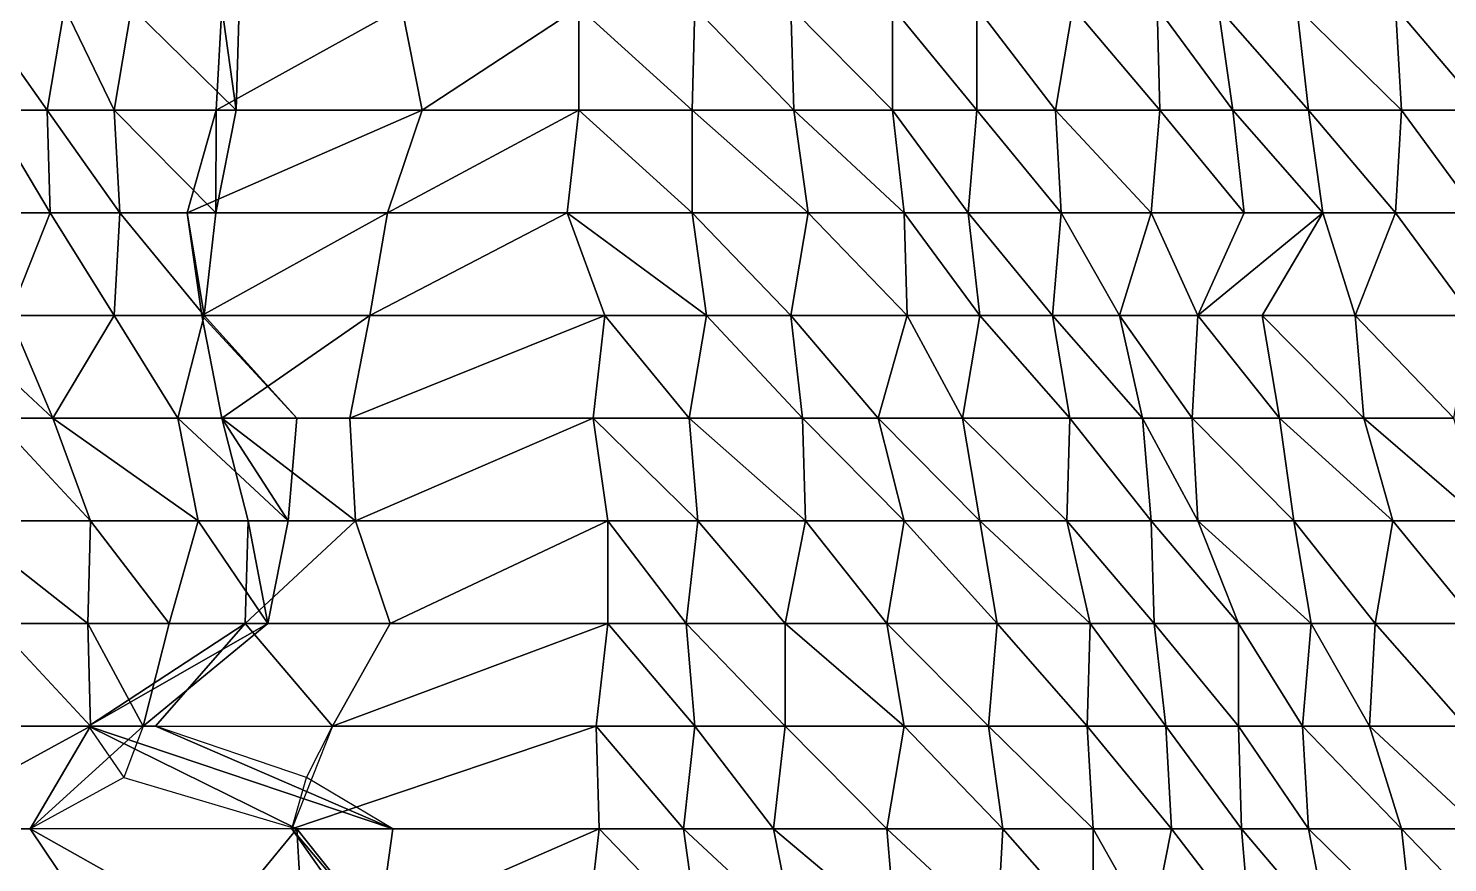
# Model space of a CAD drawing. Header units: metres. Extents: x -317 to 276, y -240 to 234.
# Drawn here: x -106.7 to -23.7, y -164 to -115.2 of the extents above; entities that cross this region are included whole.
import ezdxf

# ---------------------------------------------------------------- set-up
doc = ezdxf.new("R2010")
doc.units = ezdxf.units.M

msp = doc.modelspace()

# ---------------------------------------------------------------- linework, layer by layer
for points in [[(-109.818695, -114, -468.98212), (-105.56845, -120, -473.71707), (-104.55319, -114, -471.85864), (-104.55309, -113.9999, -471.85855)], [(-109.818695, -114, -468.98212), (-108.97266, -120, -467.43344), (-105.56845, -120, -473.71707), (-105.56835, -119.9999, -473.71698)], [(-104.55319, -114, -471.85864), (-105.56845, -120, -473.71707), (-101.65662, -120, -479.0715), (-101.65652, -119.9999, -479.0714)], [(-104.55319, -114, -471.85864), (-101.65662, -120, -479.0715), (-100.64136, -114, -477.2131), (-100.64126, -113.9999, -477.213)], [(-100.64136, -114, -477.2131), (-101.65662, -120, -479.0715), (-94.52983, -120, -478.541), (-94.52973, -119.9999, -478.5409)], [(-100.64136, -114, -477.2131), (-94.52983, -120, -478.541), (-94.36061, -114, -478.23123), (-94.36051, -113.9999, -478.23114)], [(-94.52983, -120, -478.541), (-95.694275, -120, -493.18744), (-95.355865, -114, -492.568), (-95.35577, -113.9999, -492.5679)], [(-95.694275, -120, -493.18744), (-83.660416, -120, -483.67462), (-84.84488, -114, -485.84277), (-84.84478, -113.9999, -485.84268)], [(-95.694275, -120, -493.18744), (-84.84488, -114, -485.84277), (-95.355865, -114, -492.568), (-95.35577, -113.9999, -492.5679)], [(-94.52983, -120, -478.541), (-95.355865, -114, -492.568), (-94.36061, -114, -478.23123), (-94.36051, -113.9999, -478.23114)], [(-83.660416, -120, -483.67462), (-74.50311, -114, -479.42725), (-84.84488, -114, -485.84277), (-84.84478, -113.9999, -485.84268)], [(-83.660416, -120, -483.67462), (-74.50311, -120, -479.42725), (-74.50311, -114, -479.42725), (-74.50301, -113.9999, -479.42715)], [(-74.50311, -114, -479.42725), (-67.88394, -120, -479.82593), (-67.71474, -114, -479.5162), (-67.71464, -113.9999, -479.5161)], [(-74.50311, -114, -479.42725), (-74.50311, -120, -479.42725), (-67.88394, -120, -479.82593), (-67.88384, -119.9999, -479.82584)], [(-67.71474, -114, -479.5162), (-67.88394, -120, -479.82593), (-61.94162, -120, -481.46356), (-61.94152, -119.9999, -481.46347)], [(-67.71474, -114, -479.5162), (-61.94162, -120, -481.46356), (-62.11084, -114, -481.7733), (-62.11074, -113.9999, -481.7732)], [(-62.11084, -114, -481.7733), (-56.168488, -120, -483.4109), (-56.168488, -114, -483.4109), (-56.16839, -113.9999, -483.4108)], [(-62.11084, -114, -481.7733), (-61.94162, -120, -481.46356), (-56.168488, -120, -483.4109), (-56.16839, -119.9999, -483.4108)], [(-56.168488, -114, -483.4109), (-51.241394, -120, -486.90692), (-51.241394, -114, -486.90692), (-51.241295, -113.9999, -486.90683)], [(-56.168488, -114, -483.4109), (-56.168488, -120, -483.4109), (-51.241394, -120, -486.90692), (-51.241295, -119.9999, -486.90683)], [(-51.241394, -114, -486.90692), (-46.65277, -120, -491.0224), (-45.637512, -114, -489.164), (-45.637413, -113.9999, -489.1639)], [(-51.241394, -114, -486.90692), (-51.241394, -120, -486.90692), (-46.65277, -120, -491.0224), (-46.65267, -119.9999, -491.0223)], [(-45.637512, -114, -489.164), (-46.65277, -120, -491.0224), (-40.54123, -120, -492.35028), (-40.54113, -119.9999, -492.3502)], [(-45.637512, -114, -489.164), (-40.54123, -120, -492.35028), (-40.71042, -114, -492.66), (-40.71032, -113.9999, -492.6599)], [(-40.71042, -114, -492.66), (-36.290985, -120, -497.08527), (-37.137024, -114, -498.6339), (-37.136925, -113.9999, -498.63382)], [(-40.71042, -114, -492.66), (-40.54123, -120, -492.35028), (-36.290985, -120, -497.08527), (-36.290886, -119.9999, -497.08517)], [(-37.137024, -114, -498.6339), (-31.871521, -120, -501.5105), (-32.54834, -114, -502.74942), (-32.54824, -113.9999, -502.74933)], [(-37.137024, -114, -498.6339), (-36.290985, -120, -497.08527), (-31.871521, -120, -501.5105), (-31.871422, -119.9999, -501.5104)], [(-32.54834, -114, -502.74942), (-26.436798, -120, -504.0773), (-26.775208, -114, -504.69678), (-26.775108, -113.9999, -504.6967)], [(-32.54834, -114, -502.74942), (-31.871521, -120, -501.5105), (-26.436798, -120, -504.0773), (-26.436699, -119.9999, -504.0772)], [(-26.775208, -114, -504.69678), (-21.678955, -120, -507.88306), (-22.017395, -114, -508.50253), (-22.017296, -113.9999, -508.50244)], [(-26.775208, -114, -504.69678), (-26.436798, -120, -504.0773), (-21.678955, -120, -507.88306), (-21.678856, -119.9999, -507.88297)], [(-108.97266, -120, -467.43344), (-109.48027, -126, -468.36264), (-105.39923, -126, -473.40732), (-105.39913, -125.9999, -473.40723)], [(-108.97266, -120, -467.43344), (-105.39923, -126, -473.40732), (-105.56845, -120, -473.71707), (-105.56835, -119.9999, -473.71698)], [(-105.56845, -120, -473.71707), (-101.31819, -126, -478.45203), (-101.65662, -120, -479.0715), (-101.65652, -119.9999, -479.0714)], [(-105.56845, -120, -473.71707), (-105.39923, -126, -473.40732), (-101.31819, -126, -478.45203), (-101.31809, -125.9999, -478.45193)], [(-101.65662, -120, -479.0715), (-95.714294, -126, -480.7091), (-94.52983, -120, -478.541), (-94.52973, -119.9999, -478.5409)], [(-101.65662, -120, -479.0715), (-101.31819, -126, -478.45203), (-95.714294, -126, -480.7091), (-95.714195, -125.9999, -480.709)], [(-95.714294, -126, -480.7091), (-97.38637, -126, -496.2848), (-95.694275, -120, -493.18744), (-95.694176, -119.9999, -493.18735)], [(-97.38637, -126, -496.2848), (-85.69092, -126, -487.39142), (-83.660416, -120, -483.67462), (-83.66032, -119.9999, -483.67453)], [(-97.38637, -126, -496.2848), (-83.660416, -120, -483.67462), (-95.694275, -120, -493.18744), (-95.694176, -119.9999, -493.18735)], [(-95.714294, -126, -480.7091), (-95.694275, -120, -493.18744), (-94.52983, -120, -478.541), (-94.52973, -119.9999, -478.5409)], [(-85.69092, -126, -487.39142), (-75.17995, -126, -480.6662), (-74.50311, -120, -479.42725), (-74.50301, -119.9999, -479.42715)], [(-85.69092, -126, -487.39142), (-74.50311, -120, -479.42725), (-83.660416, -120, -483.67462), (-83.66032, -119.9999, -483.67453)], [(-74.50311, -120, -479.42725), (-75.17995, -126, -480.6662), (-67.88394, -126, -479.82593), (-67.88384, -125.9999, -479.82584)], [(-74.50311, -120, -479.42725), (-67.88394, -126, -479.82593), (-67.88394, -120, -479.82593), (-67.88384, -119.9999, -479.82584)], [(-67.88394, -120, -479.82593), (-61.09558, -126, -479.91486), (-61.94162, -120, -481.46356), (-61.94152, -119.9999, -481.46347)], [(-67.88394, -120, -479.82593), (-67.88394, -126, -479.82593), (-61.09558, -126, -479.91486), (-61.09548, -125.9999, -479.91476)], [(-61.94162, -120, -481.46356), (-55.49167, -126, -482.17194), (-56.168488, -120, -483.4109), (-56.16839, -119.9999, -483.4108)], [(-61.94162, -120, -481.46356), (-61.09558, -126, -479.91486), (-55.49167, -126, -482.17194), (-55.49157, -125.9999, -482.17184)], [(-56.168488, -120, -483.4109), (-51.749023, -126, -487.83612), (-51.241394, -120, -486.90692), (-51.241295, -119.9999, -486.90683)], [(-56.168488, -120, -483.4109), (-55.49167, -126, -482.17194), (-51.749023, -126, -487.83612), (-51.748924, -125.9999, -487.83603)], [(-51.241394, -120, -486.90692), (-51.749023, -126, -487.83612), (-46.31433, -126, -490.40295), (-46.31423, -125.9999, -490.40286)], [(-51.241394, -120, -486.90692), (-46.31433, -126, -490.40295), (-46.65277, -120, -491.0224), (-46.65267, -119.9999, -491.0223)], [(-46.65277, -120, -491.0224), (-41.04886, -126, -493.27948), (-40.54123, -120, -492.35028), (-40.54113, -119.9999, -492.3502)], [(-46.65277, -120, -491.0224), (-46.31433, -126, -490.40295), (-41.04886, -126, -493.27948), (-41.04876, -125.9999, -493.2794)], [(-40.54123, -120, -492.35028), (-41.04886, -126, -493.27948), (-35.614136, -126, -495.8463), (-35.614037, -125.9999, -495.84622)], [(-40.54123, -120, -492.35028), (-35.614136, -126, -495.8463), (-36.290985, -120, -497.08527), (-36.290886, -119.9999, -497.08517)], [(-36.290985, -120, -497.08527), (-31.025482, -126, -499.9618), (-31.871521, -120, -501.5105), (-31.871422, -119.9999, -501.5104)], [(-36.290985, -120, -497.08527), (-35.614136, -126, -495.8463), (-31.025482, -126, -499.9618), (-31.025383, -125.9999, -499.9617)], [(-31.871521, -120, -501.5105), (-26.775208, -126, -504.69678), (-26.436798, -120, -504.0773), (-26.436699, -119.9999, -504.0772)], [(-31.871521, -120, -501.5105), (-31.025482, -126, -499.9618), (-26.775208, -126, -504.69678), (-26.775108, -125.9999, -504.6967)], [(-26.436798, -120, -504.0773), (-26.775208, -126, -504.69678), (-22.017395, -126, -508.50253), (-22.017296, -125.9999, -508.50244)], [(-26.436798, -120, -504.0773), (-22.017395, -126, -508.50253), (-21.678955, -120, -507.88306), (-21.678856, -119.9999, -507.88297)], [(-109.48027, -126, -468.36264), (-107.76816, -132, -477.74362), (-105.39923, -126, -473.40732), (-105.39913, -125.9999, -473.40723)], [(-105.39923, -126, -473.40732), (-107.76816, -132, -477.74362), (-101.65662, -132, -479.0715), (-101.65652, -131.9999, -479.0714)], [(-105.39923, -126, -473.40732), (-101.65662, -132, -479.0715), (-101.31819, -126, -478.45203), (-101.31809, -125.9999, -478.45193)], [(-101.31819, -126, -478.45203), (-101.65662, -132, -479.0715), (-96.39113, -132, -481.94806), (-96.39103, -131.9999, -481.94797)], [(-101.31819, -126, -478.45203), (-96.39113, -132, -481.94806), (-95.714294, -126, -480.7091), (-95.714195, -125.9999, -480.709)], [(-96.39113, -132, -481.94806), (-96.54033, -132, -494.73615), (-97.38637, -126, -496.2848), (-97.38627, -125.9999, -496.2847)], [(-96.39113, -132, -481.94806), (-97.38637, -126, -496.2848), (-95.714294, -126, -480.7091), (-95.714195, -125.9999, -480.709)], [(-96.54033, -132, -494.73615), (-85.69092, -126, -487.39142), (-97.38637, -126, -496.2848), (-97.38627, -125.9999, -496.2847)], [(-96.54033, -132, -494.73615), (-86.70618, -132, -489.24985), (-85.69092, -126, -487.39142), (-85.69082, -125.9999, -487.39133)], [(-86.70618, -132, -489.24985), (-72.980225, -132, -476.63965), (-75.17995, -126, -480.6662), (-75.17985, -125.9999, -480.6661)], [(-86.70618, -132, -489.24985), (-75.17995, -126, -480.6662), (-85.69092, -126, -487.39142), (-85.69082, -125.9999, -487.39133)], [(-75.17995, -126, -480.6662), (-67.0379, -132, -478.27725), (-67.88394, -126, -479.82593), (-67.88384, -125.9999, -479.82584)], [(-75.17995, -126, -480.6662), (-72.980225, -132, -476.63965), (-67.0379, -132, -478.27725), (-67.0378, -131.9999, -478.27716)], [(-67.88394, -126, -479.82593), (-62.11084, -132, -481.7733), (-61.09558, -126, -479.91486), (-61.09548, -125.9999, -479.91476)], [(-67.88394, -126, -479.82593), (-67.0379, -132, -478.27725), (-62.11084, -132, -481.7733), (-62.11074, -131.9999, -481.7732)], [(-61.09558, -126, -479.91486), (-62.11084, -132, -481.7733), (-55.32245, -132, -481.8622), (-55.32235, -131.9999, -481.86212)], [(-61.09558, -126, -479.91486), (-55.32245, -132, -481.8622), (-55.49167, -126, -482.17194), (-55.49157, -125.9999, -482.17184)], [(-55.49167, -126, -482.17194), (-51.072205, -132, -486.59717), (-51.749023, -126, -487.83612), (-51.748924, -125.9999, -487.83603)], [(-55.49167, -126, -482.17194), (-55.32245, -132, -481.8622), (-51.072205, -132, -486.59717), (-51.072105, -131.9999, -486.59708)], [(-51.749023, -126, -487.83612), (-46.82196, -132, -491.33215), (-46.31433, -126, -490.40295), (-46.31423, -125.9999, -490.40286)], [(-51.749023, -126, -487.83612), (-51.072205, -132, -486.59717), (-46.82196, -132, -491.33215), (-46.82186, -131.9999, -491.33206)], [(-46.31433, -126, -490.40295), (-46.82196, -132, -491.33215), (-42.910156, -132, -496.68658), (-42.910057, -131.9999, -496.6865)], [(-46.31433, -126, -490.40295), (-42.910156, -132, -496.68658), (-41.04886, -126, -493.27948), (-41.04876, -125.9999, -493.2794)], [(-41.04886, -126, -493.27948), (-42.910156, -132, -496.68658), (-38.321472, -132, -500.80206), (-38.321373, -131.9999, -500.80197)], [(-41.04886, -126, -493.27948), (-38.321472, -132, -500.80206), (-35.614136, -126, -495.8463), (-35.614037, -125.9999, -495.84622)], [(-38.321472, -132, -500.80206), (-34.578857, -132, -506.46625), (-31.025482, -126, -499.9618), (-31.025383, -125.9999, -499.9617)], [(-38.321472, -132, -500.80206), (-31.025482, -126, -499.9618), (-35.614136, -126, -495.8463), (-35.614037, -125.9999, -495.84622)], [(-31.025482, -126, -499.9618), (-34.578857, -132, -506.46625), (-29.144165, -132, -509.03305), (-29.144066, -131.9999, -509.03296)], [(-31.025482, -126, -499.9618), (-29.144165, -132, -509.03305), (-26.775208, -126, -504.69678), (-26.775108, -125.9999, -504.6967)], [(-26.775208, -126, -504.69678), (-29.144165, -132, -509.03305), (-22.355804, -132, -509.122), (-22.355705, -131.9999, -509.12192)], [(-26.775208, -126, -504.69678), (-22.355804, -132, -509.122), (-22.017395, -126, -508.50253), (-22.017296, -125.9999, -508.50244)], [(-105.23003, -138, -473.0976), (-107.76816, -132, -477.74362), (-111.67999, -132, -472.3892), (-111.67989, -131.9999, -472.3891)], [(-105.23003, -138, -473.0976), (-111.67999, -132, -472.3892), (-108.63423, -138, -466.81396), (-108.63413, -137.9999, -466.81387)], [(-101.65662, -132, -479.0715), (-107.76816, -132, -477.74362), (-105.23003, -138, -473.0976), (-105.22993, -137.9999, -473.0975)], [(-101.65662, -132, -479.0715), (-105.23003, -138, -473.0976), (-97.93402, -138, -472.25732), (-97.93392, -137.9999, -472.25723)], [(-96.39113, -132, -481.94806), (-101.65662, -132, -479.0715), (-97.93402, -138, -472.25732), (-97.93392, -137.9999, -472.25723)], [(-96.39113, -132, -481.94806), (-97.93402, -138, -472.25732), (-90.97644, -138, -472.03653), (-90.97634, -137.9999, -472.03644)], [(-90.97644, -138, -472.03653), (-95.355865, -138, -492.568), (-96.54033, -132, -494.73615), (-96.54023, -131.9999, -494.73605)], [(-90.97644, -138, -472.03653), (-96.54033, -132, -494.73615), (-96.39113, -132, -481.94806), (-96.39103, -131.9999, -481.94797)], [(-95.355865, -138, -492.568), (-86.70618, -132, -489.24985), (-96.54033, -132, -494.73615), (-96.54023, -131.9999, -494.73605)], [(-95.355865, -138, -492.568), (-87.89064, -138, -491.41797), (-86.70618, -132, -489.24985), (-86.70608, -131.9999, -489.24976)], [(-87.89064, -138, -491.41797), (-73.65706, -138, -477.87857), (-72.980225, -132, -476.63965), (-72.980125, -131.9999, -476.63956)], [(-87.89064, -138, -491.41797), (-72.980225, -132, -476.63965), (-86.70618, -132, -489.24985), (-86.70608, -131.9999, -489.24976)], [(-72.980225, -132, -476.63965), (-73.65706, -138, -477.87857), (-68.05316, -138, -480.13568), (-68.05306, -137.9999, -480.1356)], [(-72.980225, -132, -476.63965), (-68.05316, -138, -480.13568), (-67.0379, -132, -478.27725), (-67.0378, -131.9999, -478.27716)], [(-67.0379, -132, -478.27725), (-68.05316, -138, -480.13568), (-61.43399, -138, -480.53436), (-61.43389, -137.9999, -480.53427)], [(-67.0379, -132, -478.27725), (-61.43399, -138, -480.53436), (-62.11084, -132, -481.7733), (-62.11074, -131.9999, -481.7732)], [(-62.11084, -132, -481.7733), (-57.014526, -138, -484.95956), (-55.32245, -132, -481.8622), (-55.32235, -131.9999, -481.86212)], [(-62.11084, -132, -481.7733), (-61.43399, -138, -480.53436), (-57.014526, -138, -484.95956), (-57.014427, -137.9999, -484.95947)], [(-55.32245, -132, -481.8622), (-57.014526, -138, -484.95956), (-52.087463, -138, -488.4556), (-52.087364, -137.9999, -488.4555)], [(-55.32245, -132, -481.8622), (-52.087463, -138, -488.4556), (-51.072205, -132, -486.59717), (-51.072105, -131.9999, -486.59708)], [(-51.072205, -132, -486.59717), (-52.087463, -138, -488.4556), (-45.8067, -138, -489.47375), (-45.806602, -137.9999, -489.47366)], [(-51.072205, -132, -486.59717), (-45.8067, -138, -489.47375), (-46.82196, -132, -491.33215), (-46.82186, -131.9999, -491.33206)], [(-46.82196, -132, -491.33215), (-41.556488, -138, -494.20868), (-42.910156, -132, -496.68658), (-42.910057, -131.9999, -496.6865)], [(-46.82196, -132, -491.33215), (-45.8067, -138, -489.47375), (-41.556488, -138, -494.20868), (-41.55639, -137.9999, -494.2086)], [(-42.910156, -132, -496.68658), (-38.659912, -138, -501.42154), (-38.321472, -132, -500.80206), (-38.321373, -131.9999, -500.80197)], [(-42.910156, -132, -496.68658), (-41.556488, -138, -494.20868), (-38.659912, -138, -501.42154), (-38.659813, -137.9999, -501.42145)], [(-38.321472, -132, -500.80206), (-38.659912, -138, -501.42154), (-33.5636, -138, -504.60782), (-33.5635, -137.9999, -504.60773)], [(-38.321472, -132, -500.80206), (-33.5636, -138, -504.60782), (-34.578857, -132, -506.46625), (-34.57876, -131.9999, -506.46616)], [(-34.578857, -132, -506.46625), (-28.636536, -138, -508.10385), (-29.144165, -132, -509.03305), (-29.144066, -131.9999, -509.03296)], [(-34.578857, -132, -506.46625), (-33.5636, -138, -504.60782), (-28.636536, -138, -508.10385), (-28.636436, -137.9999, -508.10376)], [(-29.144165, -132, -509.03305), (-23.371063, -138, -510.9804), (-22.355804, -132, -509.122), (-22.355705, -131.9999, -509.12192)], [(-29.144165, -132, -509.03305), (-28.636536, -138, -508.10385), (-23.371063, -138, -510.9804), (-23.370964, -137.9999, -510.98032)], [(-108.63423, -138, -466.81396), (-110.833954, -144, -470.8405), (-103.030304, -144, -469.07104), (-103.030205, -143.9999, -469.07095)], [(-108.63423, -138, -466.81396), (-103.030304, -144, -469.07104), (-105.23003, -138, -473.0976), (-105.22993, -137.9999, -473.0975)], [(-105.23003, -138, -473.0976), (-96.74954, -144, -470.08917), (-97.93402, -138, -472.25732), (-97.93392, -137.9999, -472.25723)], [(-105.23003, -138, -473.0976), (-103.030304, -144, -469.07104), (-96.74954, -144, -470.08917), (-96.74944, -143.9999, -470.08908)], [(-97.93402, -138, -472.25732), (-91.48407, -144, -472.96576), (-90.97644, -138, -472.03653), (-90.97634, -137.9999, -472.03644)], [(-97.93402, -138, -472.25732), (-96.74954, -144, -470.08917), (-91.48407, -144, -472.96576), (-91.48397, -143.9999, -472.96567)], [(-91.48407, -144, -472.96576), (-93.83298, -144, -489.78036), (-95.355865, -138, -492.568), (-95.35577, -137.9999, -492.5679)], [(-91.48407, -144, -472.96576), (-95.355865, -138, -492.568), (-90.97644, -138, -472.03653), (-90.97634, -137.9999, -472.03644)], [(-95.355865, -138, -492.568), (-87.55223, -144, -490.79852), (-87.89064, -138, -491.41797), (-87.89054, -137.9999, -491.41788)], [(-95.355865, -138, -492.568), (-93.83298, -144, -489.78036), (-87.55223, -144, -490.79852), (-87.55213, -143.9999, -490.79843)], [(-87.55223, -144, -490.79852), (-73.65706, -138, -477.87857), (-87.89064, -138, -491.41797), (-87.89054, -137.9999, -491.41788)], [(-87.55223, -144, -490.79852), (-72.81102, -144, -476.3299), (-73.65706, -138, -477.87857), (-73.65696, -137.9999, -477.87848)], [(-73.65706, -138, -477.87857), (-67.54553, -144, -479.20645), (-68.05316, -138, -480.13568), (-68.05306, -137.9999, -480.1356)], [(-73.65706, -138, -477.87857), (-72.81102, -144, -476.3299), (-67.54553, -144, -479.20645), (-67.54543, -143.9999, -479.20636)], [(-68.05316, -138, -480.13568), (-61.26477, -144, -480.2246), (-61.43399, -138, -480.53436), (-61.43389, -137.9999, -480.53427)], [(-68.05316, -138, -480.13568), (-67.54553, -144, -479.20645), (-61.26477, -144, -480.2246), (-61.26467, -143.9999, -480.22452)], [(-61.43399, -138, -480.53436), (-55.49167, -144, -482.17194), (-57.014526, -138, -484.95956), (-57.014427, -137.9999, -484.95947)], [(-61.43399, -138, -480.53436), (-61.26477, -144, -480.2246), (-55.49167, -144, -482.17194), (-55.49157, -143.9999, -482.17184)], [(-57.014526, -138, -484.95956), (-51.072205, -144, -486.59717), (-52.087463, -138, -488.4556), (-52.087364, -137.9999, -488.4555)], [(-57.014526, -138, -484.95956), (-55.49167, -144, -482.17194), (-51.072205, -144, -486.59717), (-51.072105, -143.9999, -486.59708)], [(-52.087463, -138, -488.4556), (-45.97592, -144, -489.78348), (-45.8067, -138, -489.47375), (-45.806602, -137.9999, -489.47366)], [(-52.087463, -138, -488.4556), (-51.072205, -144, -486.59717), (-45.97592, -144, -489.78348), (-45.975822, -143.9999, -489.7834)], [(-45.8067, -138, -489.47375), (-45.97592, -144, -489.78348), (-41.04886, -144, -493.27948), (-41.04876, -143.9999, -493.2794)], [(-45.8067, -138, -489.47375), (-41.04886, -144, -493.27948), (-41.556488, -138, -494.20868), (-41.55639, -137.9999, -494.2086)], [(-41.556488, -138, -494.20868), (-38.321472, -144, -500.80206), (-38.659912, -138, -501.42154), (-38.659813, -137.9999, -501.42145)], [(-41.556488, -138, -494.20868), (-41.04886, -144, -493.27948), (-38.321472, -144, -500.80206), (-38.321373, -143.9999, -500.80197)], [(-38.659912, -138, -501.42154), (-32.71756, -144, -503.05914), (-33.5636, -138, -504.60782), (-33.5635, -137.9999, -504.60773)], [(-38.659912, -138, -501.42154), (-38.321472, -144, -500.80206), (-32.71756, -144, -503.05914), (-32.71746, -143.9999, -503.05905)], [(-33.5636, -138, -504.60782), (-26.944427, -144, -505.0065), (-28.636536, -138, -508.10385), (-28.636436, -137.9999, -508.10376)], [(-33.5636, -138, -504.60782), (-32.71756, -144, -503.05914), (-26.944427, -144, -505.0065), (-26.944328, -143.9999, -505.0064)], [(-28.636536, -138, -508.10385), (-21.678955, -144, -507.88306), (-23.371063, -138, -510.9804), (-23.370964, -137.9999, -510.98032)], [(-28.636536, -138, -508.10385), (-26.944427, -144, -505.0065), (-21.678955, -144, -507.88306), (-21.678856, -143.9999, -507.88297)], [(-110.833954, -144, -470.8405), (-103.199524, -150, -469.38077), (-103.030304, -144, -469.07104), (-103.030205, -143.9999, -469.07095)], [(-110.833954, -144, -470.8405), (-108.63423, -150, -466.81396), (-103.199524, -150, -469.38077), (-103.199425, -149.9999, -469.38068)], [(-103.030304, -144, -469.07104), (-103.199524, -150, -469.38077), (-98.44165, -150, -473.18655), (-98.44155, -149.9999, -473.18646)], [(-103.030304, -144, -469.07104), (-98.44165, -150, -473.18655), (-96.74954, -144, -470.08917), (-96.74944, -143.9999, -470.08908)], [(-96.74954, -144, -470.08917), (-98.44165, -150, -473.18655), (-92.66852, -150, -475.13388), (-92.66842, -149.9999, -475.1338)], [(-96.74954, -144, -470.08917), (-92.66852, -150, -475.13388), (-91.48407, -144, -472.96576), (-91.48397, -143.9999, -472.96567)], [(-92.66852, -150, -475.13388), (-94.0022, -150, -490.0901), (-93.83298, -144, -489.78036), (-93.83288, -143.9999, -489.78027)], [(-94.0022, -150, -490.0901), (-85.52171, -150, -487.0817), (-87.55223, -144, -490.79852), (-87.55213, -143.9999, -490.79843)], [(-94.0022, -150, -490.0901), (-87.55223, -144, -490.79852), (-93.83298, -144, -489.78036), (-93.83288, -143.9999, -489.78027)], [(-92.66852, -150, -475.13388), (-93.83298, -144, -489.78036), (-91.48407, -144, -472.96576), (-91.48397, -143.9999, -472.96567)], [(-85.52171, -150, -487.0817), (-72.81102, -144, -476.3299), (-87.55223, -144, -490.79852), (-87.55213, -143.9999, -490.79843)], [(-85.52171, -150, -487.0817), (-72.81102, -150, -476.3299), (-72.81102, -144, -476.3299), (-72.81092, -143.9999, -476.3298)], [(-72.81102, -144, -476.3299), (-68.22237, -150, -480.4454), (-67.54553, -144, -479.20645), (-67.54543, -143.9999, -479.20636)], [(-72.81102, -144, -476.3299), (-72.81102, -150, -476.3299), (-68.22237, -150, -480.4454), (-68.22227, -149.9999, -480.4453)], [(-67.54553, -144, -479.20645), (-68.22237, -150, -480.4454), (-62.44925, -150, -482.39276), (-62.44915, -149.9999, -482.39267)], [(-67.54553, -144, -479.20645), (-62.44925, -150, -482.39276), (-61.26477, -144, -480.2246), (-61.26467, -143.9999, -480.22452)], [(-61.26477, -144, -480.2246), (-62.44925, -150, -482.39276), (-56.506897, -150, -484.03036), (-56.506798, -149.9999, -484.03027)], [(-61.26477, -144, -480.2246), (-56.506897, -150, -484.03036), (-55.49167, -144, -482.17194), (-55.49157, -143.9999, -482.17184)], [(-55.49167, -144, -482.17194), (-56.506897, -150, -484.03036), (-50.056946, -150, -484.73877), (-50.056847, -149.9999, -484.73868)], [(-55.49167, -144, -482.17194), (-50.056946, -150, -484.73877), (-51.072205, -144, -486.59717), (-51.072105, -143.9999, -486.59708)], [(-51.072205, -144, -486.59717), (-44.622253, -150, -487.3056), (-45.97592, -144, -489.78348), (-45.975822, -143.9999, -489.7834)], [(-51.072205, -144, -486.59717), (-50.056946, -150, -484.73877), (-44.622253, -150, -487.3056), (-44.622154, -149.9999, -487.3055)], [(-45.97592, -144, -489.78348), (-40.87964, -150, -492.96976), (-41.04886, -144, -493.27948), (-41.04876, -143.9999, -493.2794)], [(-45.97592, -144, -489.78348), (-44.622253, -150, -487.3056), (-40.87964, -150, -492.96976), (-40.87954, -149.9999, -492.96967)], [(-41.04886, -144, -493.27948), (-35.952545, -150, -496.46576), (-38.321472, -144, -500.80206), (-38.321373, -143.9999, -500.80197)], [(-41.04886, -144, -493.27948), (-40.87964, -150, -492.96976), (-35.952545, -150, -496.46576), (-35.952446, -149.9999, -496.46567)], [(-38.321472, -144, -500.80206), (-31.702301, -150, -501.20074), (-32.71756, -144, -503.05914), (-32.71746, -143.9999, -503.05905)], [(-38.321472, -144, -500.80206), (-35.952545, -150, -496.46576), (-31.702301, -150, -501.20074), (-31.702202, -149.9999, -501.20065)], [(-32.71756, -144, -503.05914), (-27.959686, -150, -506.86493), (-26.944427, -144, -505.0065), (-26.944328, -143.9999, -505.0064)], [(-32.71756, -144, -503.05914), (-31.702301, -150, -501.20074), (-27.959686, -150, -506.86493), (-27.959587, -149.9999, -506.86484)], [(-26.944427, -144, -505.0065), (-27.959686, -150, -506.86493), (-22.017395, -150, -508.50253), (-22.017296, -149.9999, -508.50244)], [(-26.944427, -144, -505.0065), (-22.017395, -150, -508.50253), (-21.678955, -144, -507.88306), (-21.678856, -143.9999, -507.88297)], [(-108.63423, -150, -466.81396), (-103.030304, -156, -469.07104), (-103.199524, -150, -469.38077), (-103.199425, -149.9999, -469.38068)], [(-108.63423, -150, -466.81396), (-108.63423, -156, -466.81396), (-103.030304, -156, -469.07104), (-103.030205, -155.9999, -469.07095)], [(-103.199524, -150, -469.38077), (-99.96452, -156, -475.97415), (-98.44165, -150, -473.18655), (-98.44155, -149.9999, -473.18646)], [(-103.199524, -150, -469.38077), (-103.030304, -156, -469.07104), (-99.96452, -156, -475.97415), (-99.964424, -155.9999, -475.97406)], [(-99.96452, -156, -475.97415), (-103.159485, -156, -494.33746), (-92.66852, -150, -475.13388), (-92.66842, -149.9999, -475.1338)], [(-103.159485, -156, -494.33746), (-99.247665, -156, -499.6919), (-94.0022, -150, -490.0901), (-94.0021, -149.9999, -490.09)], [(-103.159485, -156, -494.33746), (-94.0022, -150, -490.0901), (-92.66852, -150, -475.13388), (-92.66842, -149.9999, -475.1338)], [(-99.96452, -156, -475.97415), (-92.66852, -150, -475.13388), (-98.44165, -150, -473.18655), (-98.44155, -149.9999, -473.18646)], [(-94.0022, -150, -490.0901), (-99.247665, -156, -499.6919), (-88.9059, -156, -493.2764), (-88.9058, -155.9999, -493.2763)], [(-94.0022, -150, -490.0901), (-88.9059, -156, -493.2764), (-85.52171, -150, -487.0817), (-85.521614, -149.9999, -487.0816)], [(-88.9059, -156, -493.2764), (-73.487854, -156, -477.56885), (-72.81102, -150, -476.3299), (-72.81092, -149.9999, -476.3298)], [(-88.9059, -156, -493.2764), (-72.81102, -150, -476.3299), (-85.52171, -150, -487.0817), (-85.521614, -149.9999, -487.0816)], [(-72.81102, -150, -476.3299), (-73.487854, -156, -477.56885), (-67.71474, -156, -479.5162), (-67.71464, -155.9999, -479.5161)], [(-72.81102, -150, -476.3299), (-67.71474, -156, -479.5162), (-68.22237, -150, -480.4454), (-68.22227, -149.9999, -480.4453)], [(-68.22237, -150, -480.4454), (-62.44925, -156, -482.39276), (-62.44925, -150, -482.39276), (-62.44915, -149.9999, -482.39267)], [(-68.22237, -150, -480.4454), (-67.71474, -156, -479.5162), (-62.44925, -156, -482.39276), (-62.44915, -155.9999, -482.39267)], [(-62.44925, -150, -482.39276), (-55.49167, -156, -482.17194), (-56.506897, -150, -484.03036), (-56.506798, -149.9999, -484.03027)], [(-62.44925, -150, -482.39276), (-62.44925, -156, -482.39276), (-55.49167, -156, -482.17194), (-55.49157, -155.9999, -482.17184)], [(-56.506897, -150, -484.03036), (-50.564575, -156, -485.66797), (-50.056946, -150, -484.73877), (-50.056847, -149.9999, -484.73868)], [(-56.506897, -150, -484.03036), (-55.49167, -156, -482.17194), (-50.564575, -156, -485.66797), (-50.564476, -155.9999, -485.66788)], [(-50.056946, -150, -484.73877), (-50.564575, -156, -485.66797), (-44.791443, -156, -487.61533), (-44.791344, -155.9999, -487.61523)], [(-50.056946, -150, -484.73877), (-44.791443, -156, -487.61533), (-44.622253, -150, -487.3056), (-44.622154, -149.9999, -487.3055)], [(-44.622253, -150, -487.3056), (-44.791443, -156, -487.61533), (-40.20282, -156, -491.7308), (-40.20272, -155.9999, -491.7307)], [(-44.622253, -150, -487.3056), (-40.20282, -156, -491.7308), (-40.87964, -150, -492.96976), (-40.87954, -149.9999, -492.96967)], [(-40.87964, -150, -492.96976), (-35.952545, -156, -496.46576), (-35.952545, -150, -496.46576), (-35.952446, -149.9999, -496.46567)], [(-40.87964, -150, -492.96976), (-40.20282, -156, -491.7308), (-35.952545, -156, -496.46576), (-35.952446, -155.9999, -496.46567)], [(-35.952545, -150, -496.46576), (-32.20993, -156, -502.12994), (-31.702301, -150, -501.20074), (-31.702202, -149.9999, -501.20065)], [(-35.952545, -150, -496.46576), (-35.952545, -156, -496.46576), (-32.20993, -156, -502.12994), (-32.20983, -155.9999, -502.12985)], [(-31.702301, -150, -501.20074), (-32.20993, -156, -502.12994), (-28.298096, -156, -507.48438), (-28.297997, -155.9999, -507.48428)], [(-31.702301, -150, -501.20074), (-28.298096, -156, -507.48438), (-27.959686, -150, -506.86493), (-27.959587, -149.9999, -506.86484)], [(-27.959686, -150, -506.86493), (-28.298096, -156, -507.48438), (-22.694214, -156, -509.74146), (-22.694115, -155.9999, -509.74136)], [(-27.959686, -150, -506.86493), (-22.694214, -156, -509.74146), (-22.017395, -150, -508.50253), (-22.017296, -149.9999, -508.50244)], [(-108.63423, -156, -466.81396), (-114.0289, -162, -489.20383), (-103.030304, -156, -469.07104), (-103.030205, -155.9999, -469.07095)], [(-103.030304, -156, -469.07104), (-114.0289, -162, -489.20383), (-106.563675, -162, -488.05383), (-106.563576, -161.9999, -488.05374)], [(-103.030304, -156, -469.07104), (-106.563675, -162, -488.05383), (-99.96452, -156, -475.97415), (-99.964424, -155.9999, -475.97406)], [(-99.96452, -156, -475.97415), (-101.08708, -159, -482.42612), (-106.563675, -162, -488.05383), (-106.563576, -161.9999, -488.05374)], [(-85.37253, -162, -474.2936), (-99.247665, -156, -499.6919), (-103.159485, -156, -494.33746), (-103.159386, -155.9999, -494.33737)], [(-90.97644, -162, -472.03653), (-103.159485, -156, -494.33746), (-101.08708, -159, -482.42612), (-101.08698, -158.9999, -482.42603)], [(-85.37253, -162, -474.2936), (-103.159485, -156, -494.33746), (-90.97644, -162, -472.03653), (-90.97634, -161.9999, -472.03644)], [(-85.37253, -162, -474.2936), (-90.41406, -159, -494.21198), (-99.247665, -156, -499.6919), (-99.24757, -155.9999, -499.6918)], [(-91.274826, -162, -497.61267), (-73.318634, -162, -477.2591), (-73.487854, -156, -477.56885), (-73.487755, -155.9999, -477.56876)], [(-91.274826, -162, -497.61267), (-73.487854, -156, -477.56885), (-88.9059, -156, -493.2764), (-88.9058, -155.9999, -493.2763)], [(-88.9059, -156, -493.2764), (-91.274826, -162, -497.61267), (-90.41406, -159, -494.21198), (-90.41396, -158.9999, -494.21188)], [(-73.487854, -156, -477.56885), (-68.39157, -162, -480.75513), (-67.71474, -156, -479.5162), (-67.71464, -155.9999, -479.5161)], [(-73.487854, -156, -477.56885), (-73.318634, -162, -477.2591), (-68.39157, -162, -480.75513), (-68.39147, -161.9999, -480.75504)], [(-67.71474, -156, -479.5162), (-68.39157, -162, -480.75513), (-63.1261, -162, -483.63168), (-63.126, -161.9999, -483.6316)], [(-67.71474, -156, -479.5162), (-63.1261, -162, -483.63168), (-62.44925, -156, -482.39276), (-62.44915, -155.9999, -482.39267)], [(-62.44925, -156, -482.39276), (-63.1261, -162, -483.63168), (-56.506897, -162, -484.03036), (-56.506798, -161.9999, -484.03027)], [(-62.44925, -156, -482.39276), (-56.506897, -162, -484.03036), (-55.49167, -156, -482.17194), (-55.49157, -155.9999, -482.17184)], [(-55.49167, -156, -482.17194), (-56.506897, -162, -484.03036), (-49.718536, -162, -484.1193), (-49.718437, -161.9999, -484.1192)], [(-55.49167, -156, -482.17194), (-49.718536, -162, -484.1193), (-50.564575, -156, -485.66797), (-50.564476, -155.9999, -485.66788)], [(-50.564575, -156, -485.66797), (-44.453033, -162, -486.99585), (-44.791443, -156, -487.61533), (-44.791344, -155.9999, -487.61523)], [(-50.564575, -156, -485.66797), (-49.718536, -162, -484.1193), (-44.453033, -162, -486.99585), (-44.452934, -161.9999, -486.99576)], [(-44.791443, -156, -487.61533), (-39.86438, -162, -491.11133), (-40.20282, -156, -491.7308), (-40.20272, -155.9999, -491.7307)], [(-44.791443, -156, -487.61533), (-44.453033, -162, -486.99585), (-39.86438, -162, -491.11133), (-39.86428, -161.9999, -491.11124)], [(-40.20282, -156, -491.7308), (-35.783356, -162, -496.15604), (-35.952545, -156, -496.46576), (-35.952446, -155.9999, -496.46567)], [(-40.20282, -156, -491.7308), (-39.86438, -162, -491.11133), (-35.783356, -162, -496.15604), (-35.783257, -161.9999, -496.15594)], [(-35.952545, -156, -496.46576), (-31.871521, -162, -501.5105), (-32.20993, -156, -502.12994), (-32.20983, -155.9999, -502.12985)], [(-35.952545, -156, -496.46576), (-35.783356, -162, -496.15604), (-31.871521, -162, -501.5105), (-31.871422, -161.9999, -501.5104)], [(-32.20993, -156, -502.12994), (-26.436798, -162, -504.0773), (-28.298096, -156, -507.48438), (-28.297997, -155.9999, -507.48428)], [(-32.20993, -156, -502.12994), (-31.871521, -162, -501.5105), (-26.436798, -162, -504.0773), (-26.436699, -161.9999, -504.0772)], [(-28.298096, -156, -507.48438), (-21.848175, -162, -508.1928), (-22.694214, -156, -509.74146), (-22.694115, -155.9999, -509.74136)], [(-28.298096, -156, -507.48438), (-26.436798, -162, -504.0773), (-21.848175, -162, -508.1928), (-21.848076, -161.9999, -508.19272)], [(-114.0289, -162, -489.20383), (-110.833954, -168, -470.8405), (-102.522675, -168, -468.14185), (-102.522575, -167.9999, -468.14175)], [(-106.563675, -162, -488.05383), (-114.0289, -162, -489.20383), (-102.522675, -168, -468.14185), (-102.522575, -167.9999, -468.14175)], [(-106.563675, -162, -488.05383), (-102.522675, -168, -468.14185), (-95.9035, -168, -468.54053), (-95.903404, -167.9999, -468.54044)], [(-90.97644, -162, -472.03653), (-106.563675, -162, -488.05383), (-95.9035, -168, -468.54053), (-95.903404, -167.9999, -468.54044)], [(-90.97644, -162, -472.03653), (-95.9035, -168, -468.54053), (-90.638016, -168, -471.41708), (-90.63792, -167.9999, -471.417)], [(-86.21857, -168, -475.8423), (-87.044586, -168, -489.86932), (-91.274826, -162, -497.61267), (-91.27473, -161.9999, -497.61258)], [(-86.21857, -168, -475.8423), (-91.274826, -162, -497.61267), (-85.37253, -162, -474.2936), (-85.37243, -161.9999, -474.29352)], [(-87.044586, -168, -489.86932), (-73.318634, -162, -477.2591), (-91.274826, -162, -497.61267), (-91.27473, -161.9999, -497.61258)], [(-90.97644, -162, -472.03653), (-86.21857, -168, -475.8423), (-85.37253, -162, -474.2936), (-85.37243, -161.9999, -474.29352)], [(-90.97644, -162, -472.03653), (-90.638016, -168, -471.41708), (-86.21857, -168, -475.8423), (-86.21847, -167.9999, -475.8422)], [(-87.044586, -168, -489.86932), (-73.99548, -168, -478.49805), (-73.318634, -162, -477.2591), (-73.318535, -161.9999, -477.259)], [(-73.318634, -162, -477.2591), (-73.99548, -168, -478.49805), (-67.54553, -168, -479.20645), (-67.54543, -167.9999, -479.20636)], [(-73.318634, -162, -477.2591), (-67.54553, -168, -479.20645), (-68.39157, -162, -480.75513), (-68.39147, -161.9999, -480.75504)], [(-68.39157, -162, -480.75513), (-61.94162, -168, -481.46356), (-63.1261, -162, -483.63168), (-63.126, -161.9999, -483.6316)], [(-68.39157, -162, -480.75513), (-67.54553, -168, -479.20645), (-61.94162, -168, -481.46356), (-61.94152, -167.9999, -481.46347)], [(-63.1261, -162, -483.63168), (-55.999268, -168, -483.10114), (-56.506897, -162, -484.03036), (-56.506798, -161.9999, -484.03027)], [(-63.1261, -162, -483.63168), (-61.94162, -168, -481.46356), (-55.999268, -168, -483.10114), (-55.99917, -167.9999, -483.10104)], [(-56.506897, -162, -484.03036), (-50.056946, -168, -484.73877), (-49.718536, -162, -484.1193), (-49.718437, -161.9999, -484.1192)], [(-56.506897, -162, -484.03036), (-55.999268, -168, -483.10114), (-50.056946, -168, -484.73877), (-50.056847, -167.9999, -484.73868)], [(-49.718536, -162, -484.1193), (-50.056946, -168, -484.73877), (-44.453033, -168, -486.99585), (-44.452934, -167.9999, -486.99576)], [(-49.718536, -162, -484.1193), (-44.453033, -168, -486.99585), (-44.453033, -162, -486.99585), (-44.452934, -161.9999, -486.99576)], [(-44.453033, -162, -486.99585), (-41.04886, -168, -493.27948), (-39.86438, -162, -491.11133), (-39.86428, -161.9999, -491.11124)], [(-44.453033, -162, -486.99585), (-44.453033, -168, -486.99585), (-41.04886, -168, -493.27948), (-41.04876, -167.9999, -493.2794)], [(-39.86438, -162, -491.11133), (-41.04886, -168, -493.27948), (-35.275726, -168, -495.22684), (-35.275627, -167.9999, -495.22675)], [(-39.86438, -162, -491.11133), (-35.275726, -168, -495.22684), (-35.783356, -162, -496.15604), (-35.783257, -161.9999, -496.15594)], [(-35.783356, -162, -496.15604), (-30.687042, -168, -499.34235), (-31.871521, -162, -501.5105), (-31.871422, -161.9999, -501.5104)], [(-35.783356, -162, -496.15604), (-35.275726, -168, -495.22684), (-30.687042, -168, -499.34235), (-30.686943, -167.9999, -499.34225)], [(-31.871521, -162, -501.5105), (-25.75998, -168, -502.83838), (-26.436798, -162, -504.0773), (-26.436699, -161.9999, -504.0772)], [(-31.871521, -162, -501.5105), (-30.687042, -168, -499.34235), (-25.75998, -168, -502.83838), (-25.75988, -167.9999, -502.8383)], [(-26.436798, -162, -504.0773), (-20.663696, -168, -506.02466), (-21.848175, -162, -508.1928), (-21.848076, -161.9999, -508.19272)], [(-26.436798, -162, -504.0773), (-25.75998, -168, -502.83838), (-20.663696, -168, -506.02466), (-20.663597, -167.9999, -506.02457)]]:
    msp.add_3dface(points)

doc.saveas('drawing.dxf')
